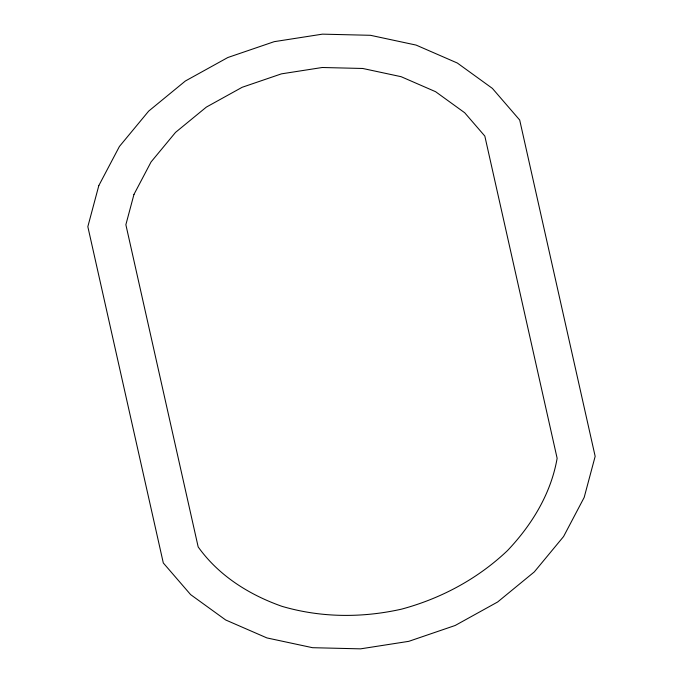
<?xml version="1.0" encoding="UTF-8"?>
<svg xmlns="http://www.w3.org/2000/svg" width="683" height="683" viewBox="0 0 683 683"><rect width="100%" height="100%" fill="white"/><g stroke="black" fill="none" stroke-linecap="round" stroke-linejoin="round"><path stroke-width="1.02" d="M98.822 185.571L87.834 226.662L163.305 562.971L190.617 594.611L225.663 619.968L266.916 637.922L312.541 647.697L360.539 648.85L408.784 641.337L455.168 625.483L497.634 601.996L534.311 571.902L563.586 536.522L584.178 497.429L595.166 456.338L519.695 120.029L492.383 88.389L457.337 63.032L416.084 45.078L370.459 35.303L322.461 34.15L274.216 41.663L227.832 57.517L185.366 81.004L148.689 111.098L119.414 146.478L98.822 185.571M133.97 194.407L125.868 224.716L198.172 546.921C218.603 575.598 249.064 594.722 281.883 606.308C320.856 617.765 362.05 618.03 401.561 609.142C441.081 598.504 477.724 578.842 507.469 550.609C531.903 524.86 551.002 493.638 557.132 458.284L484.828 136.079L464.688 112.746L435.583 91.693L401.117 76.692L362.767 68.479L322.256 67.497L281.439 73.858L242.2 87.27L206.36 107.094L175.531 132.391L151.063 161.948L133.97 194.407"/></g></svg>
